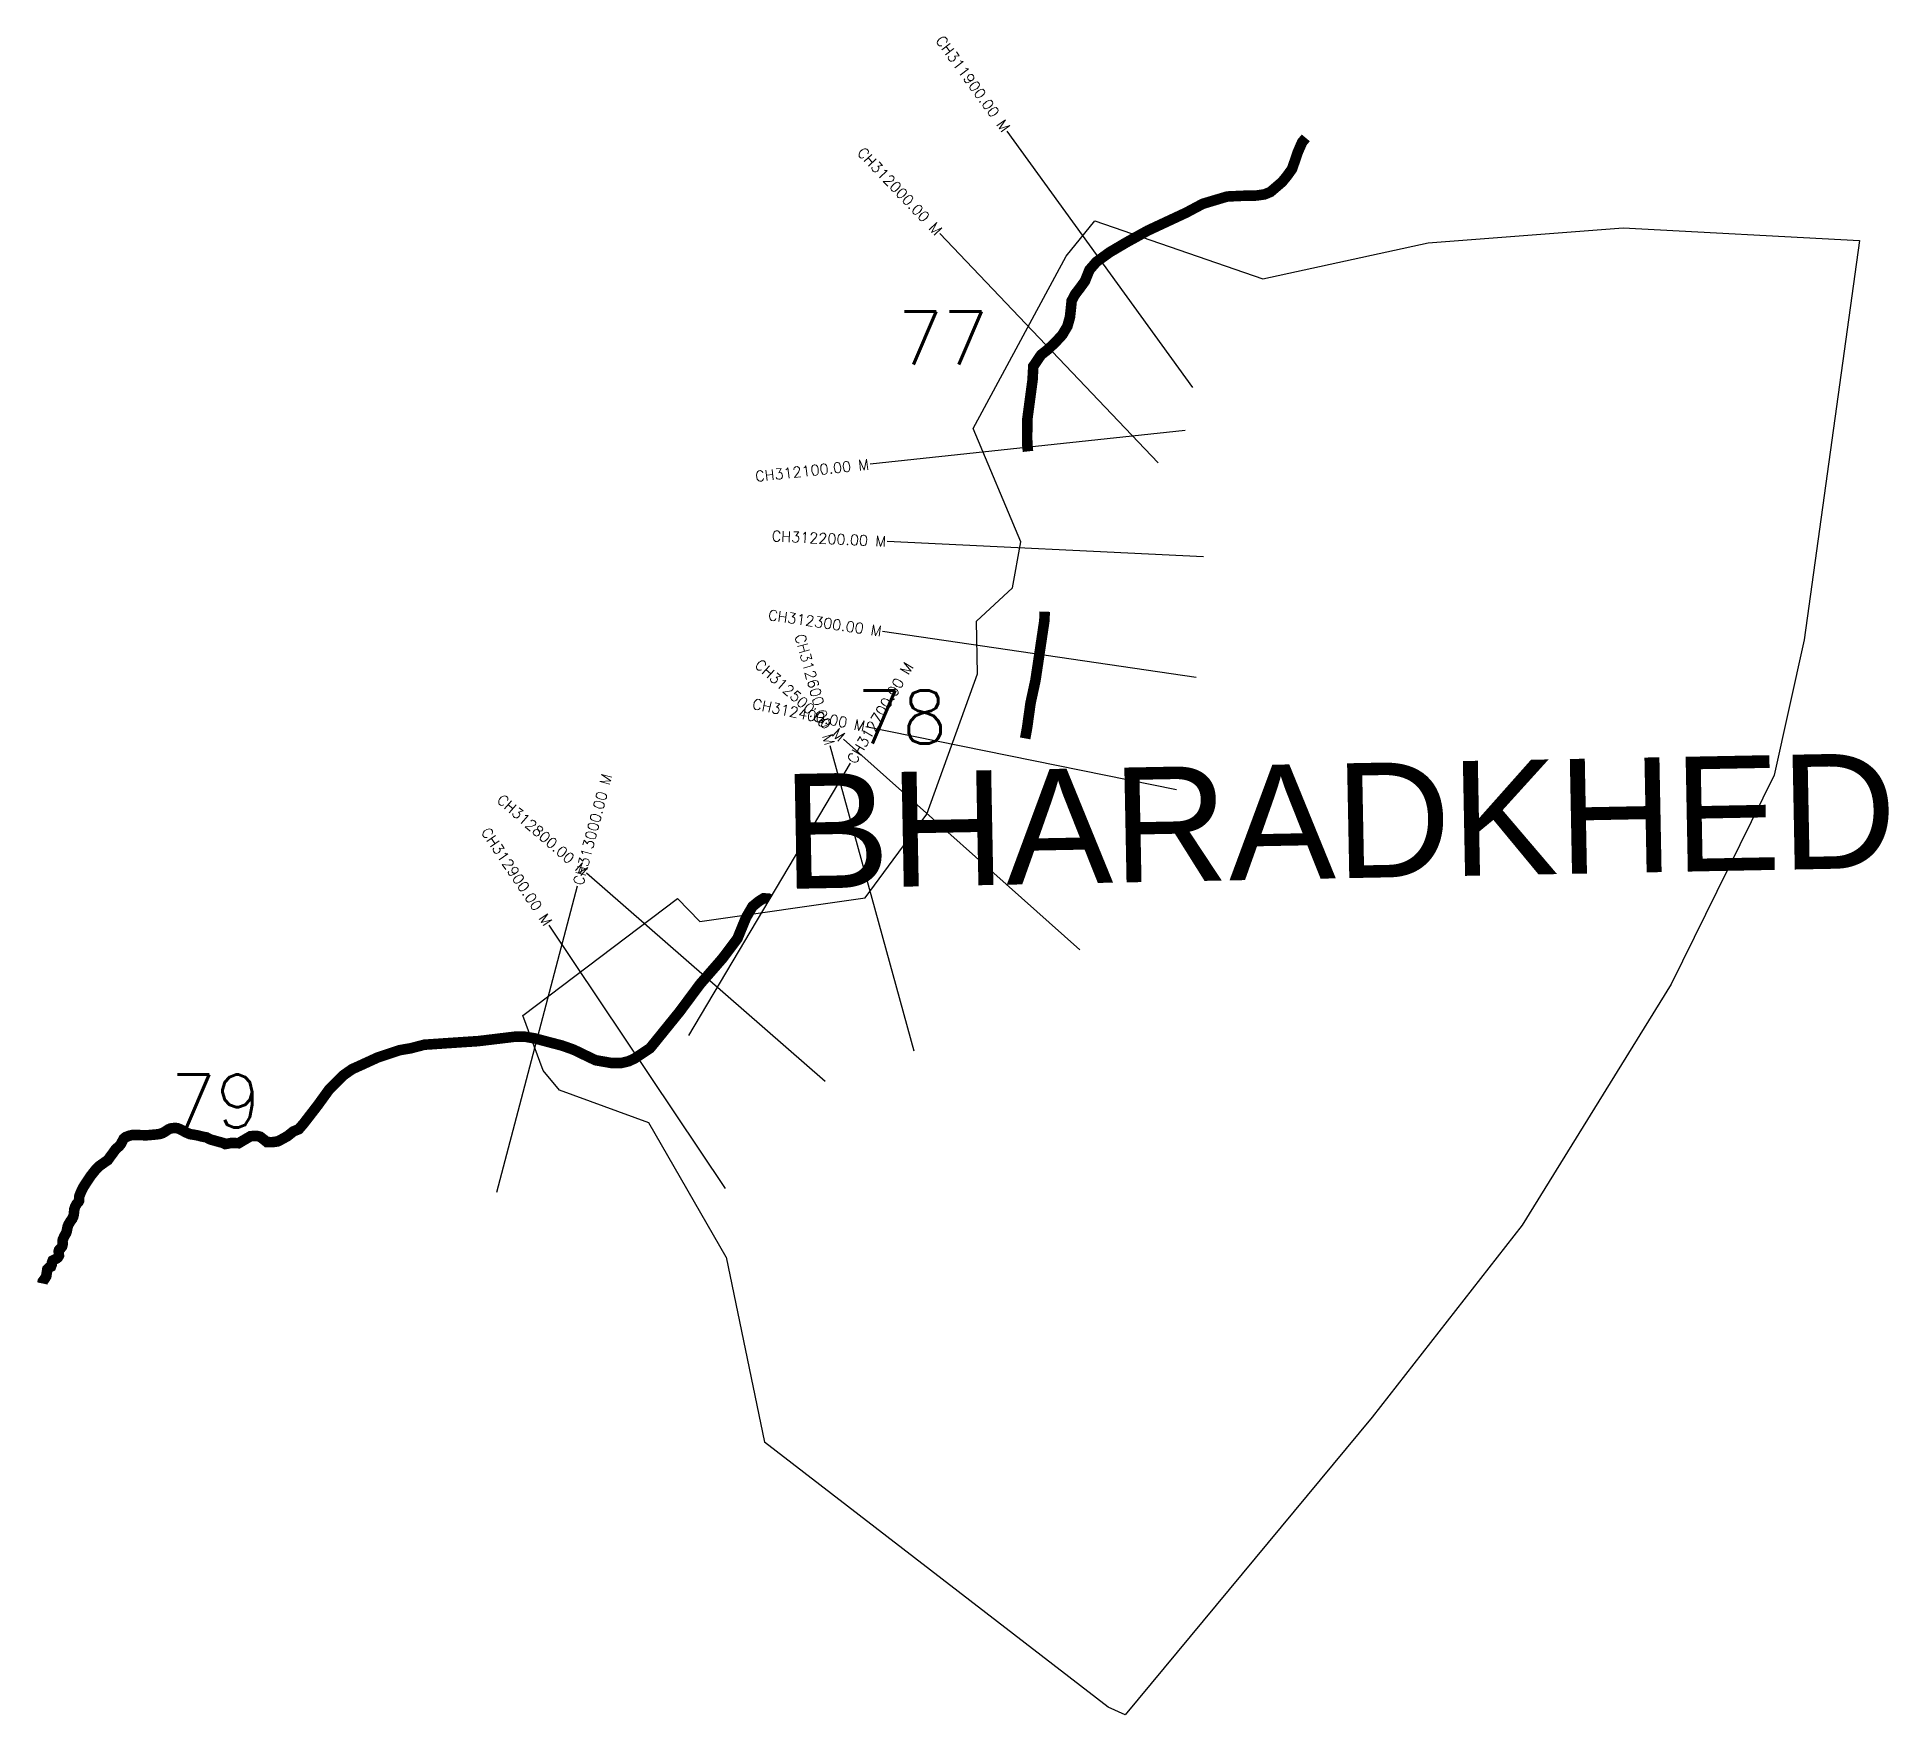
# Model space of a CAD drawing. Header units: metres. Extents: x 285597 to 287351, y 2005661 to 2007250.
import ezdxf
from ezdxf.enums import TextEntityAlignment as Align

# ---------------------------------------------------------------- set-up
doc = ezdxf.new("R2010")
doc.units = ezdxf.units.M
doc.header["$MEASUREMENT"] = 0
for name, color, linetype in [('CS', 134, 'Continuous'), ('CSMark', 6, 'Continuous'), ('UNPROTECTED', 10, 'Continuous'), ('village', 3, 'Continuous'), ('VILLAGE NAME', 250, 'Continuous')]:
    doc.layers.add(name, color=color, linetype=linetype)
doc.styles.get("Standard").update_dxf_attribs({"font": 'simplex.shx'})

msp = doc.modelspace()

# ---------------------------------------------------------------- linework, layer by layer
at = {"color": 6, "flags": 128}
msp.add_lwpolyline([(286249.8, 2006094.1), (286286, 2005919.1)], dxfattribs=at)
at = {"layer": 'CS'}
for p, q in [((286691.9, 2006917.8), (286515.9, 2007160.7)), ((286659.1, 2006846.4), (286452.3, 2007063.6)), ((286684.4, 2006877.2), (286386.1, 2006845.2)), ((286702, 2006757.4), (286402.3, 2006771.9)), ((286694.9, 2006643.3), (286398, 2006686.8)), ((286676.2, 2006536.7), (286382.2, 2006596.6)), ((286427.8, 2006289.2), (286348.4, 2006578.5)), ((286584.9, 2006385.2), (286361, 2006584.9)), ((286214.4, 2006304.1), (286367.5, 2006562)), ((286032.7, 2006155.7), (286109.1, 2006445.8)), ((286343.7, 2006260.6), (286117.5, 2006457.7)), ((286249.1, 2006159.3), (286082.2, 2006408.6))]:
    msp.add_line(p, q, dxfattribs=at)
at = {"layer": 'UNPROTECTED', "const_width": 10, "flags": 128}
for points in [[(286798.8, 2007154.2), (286795.3, 2007150), (286791.3, 2007140.8), (286785.8, 2007124.8), (286781.2, 2007118.4), (286776.4, 2007112.5), (286765.3, 2007103), (286759.7, 2007100.7), (286751.8, 2007099.6), (286742.3, 2007099.5), (286724.4, 2007098.7), (286701.3, 2007091.8), (286685.5, 2007083.4), (286649.3, 2007066.5), (286629.5, 2007055.6), (286612.9, 2007045.8), (286600.4, 2007036.7), (286593.9, 2007029.2), (286589.6, 2007018.5), (286584.5, 2007011.5), (286580.1, 2007005.8), (286577, 2006999.7), (286576.3, 2006992.3), (286575.4, 2006984.3), (286573, 2006975.8), (286568.1, 2006967.6), (286562.1, 2006961.1), (286554.5, 2006953.8), (286548.1, 2006948.8), (286540.7, 2006937.9), (286540, 2006924.8), (286535.1, 2006888.1), (286534.9, 2006871.5), (286535, 2006863.6), (286535.7, 2006857.3)], [(286551.5, 2006705.5), (286551.2, 2006697.1), (286548.6, 2006679.6), (286545.1, 2006656.1), (286542.7, 2006640.2), (286538.1, 2006619), (286534.8, 2006595.3), (286533, 2006585.5)], [(286291.1, 2006433), (286289.7, 2006433.8), (286285.2, 2006434), (286280.7, 2006431.2), (286274.8, 2006426.4), (286268.6, 2006415.8), (286260.5, 2006396), (286246.3, 2006377.1), (286225.2, 2006352.9), (286205.8, 2006326.8), (286182.5, 2006298), (286177.7, 2006292.1), (286172, 2006288.3), (286163.5, 2006282.6), (286157.6, 2006279.8), (286150.2, 2006278), (286141.6, 2006278), (286126.1, 2006280.7), (286114.6, 2006286.2), (286105.3, 2006290.7), (286094.3, 2006294.6), (286083.5, 2006297.4), (286068.5, 2006301.4), (286059, 2006303), (286049.9, 2006303), (286035.8, 2006301.3), (286015, 2006298.8), (285986.3, 2006296.9), (285971.8, 2006295.9), (285964, 2006295.4), (285951, 2006292), (285940.4, 2006290.2), (285919.5, 2006283.2), (285903.4, 2006275.8), (285895.6, 2006272.3), (285887.6, 2006266.7), (285879.2, 2006258.4), (285873.7, 2006252.9), (285863, 2006238.1), (285852.8, 2006224.9), (285849.8, 2006221), (285845, 2006215.4), (285839.9, 2006213.3), (285834.4, 2006208.9), (285830.1, 2006206.5), (285825.3, 2006203.9), (285820.1, 2006203.1), (285814.8, 2006203.2), (285812.7, 2006204.9), (285808.5, 2006208.2), (285805.5, 2006209), (285799.4, 2006208.8), (285795.3, 2006206.4), (285791, 2006203.9), (285788, 2006202.1), (285781.5, 2006202.4), (285775.3, 2006201.3), (285773.1, 2006202.4), (285766.5, 2006204.2), (285761.2, 2006205.7), (285757.6, 2006207.6), (285753, 2006208.5), (285749.2, 2006209.5), (285745.8, 2006210.1), (285742, 2006210.7), (285738.2, 2006212.3), (285732.3, 2006215.5), (285729.7, 2006216.4), (285726.9, 2006216.5), (285723.6, 2006216.1), (285721.3, 2006215.1), (285718.6, 2006213.2), (285716.1, 2006211.8), (285713.4, 2006210.9), (285710, 2006210.4), (285700.9, 2006209.6), (285696.3, 2006209.7), (285692.3, 2006209.9), (285688.1, 2006210), (285684.8, 2006209.3), (285681, 2006207.9), (285679.1, 2006206.3), (285677.7, 2006203.6), (285676.1, 2006200.7), (285674.5, 2006199), (285671.6, 2006196.5), (285669.9, 2006194.1), (285667.9, 2006191.3), (285666.3, 2006189.2), (285664.1, 2006186.1), (285662, 2006184.7), (285659.2, 2006182.7), (285655.9, 2006180.4), (285652.4, 2006176.8), (285647.6, 2006170.7), (285644.1, 2006165.4), (285641.3, 2006161.1), (285639, 2006156.6), (285637.4, 2006152.7), (285637, 2006151.3), (285636.9, 2006148.8), (285636.8, 2006147.4), (285636.2, 2006146.3), (285634.7, 2006144.8), (285633.3, 2006142.3), (285632.4, 2006139.5), (285632.1, 2006136.9), (285631.9, 2006134.6), (285631.3, 2006132.4), (285630.4, 2006130.4), (285629.1, 2006128.8), (285626.9, 2006125.2), (285626, 2006122.9), (285625.2, 2006118.8), (285624.6, 2006116.9), (285623.1, 2006114.5), (285622.2, 2006112.4), (285621.5, 2006111), (285621.2, 2006108.9), (285621.4, 2006106.6), (285620.8, 2006104.3), (285619.6, 2006102.8), (285617.9, 2006100.9), (285617.6, 2006099.8), (285617.7, 2006098), (285617.8, 2006095.6), (285616.9, 2006094), (285615.4, 2006092.8), (285613.4, 2006091.8), (285612, 2006091.1), (285611.3, 2006089.4), (285611, 2006087.1), (285610.3, 2006085.3), (285608.7, 2006084.5), (285606.8, 2006082.6), (285606.3, 2006079.3), (285605.8, 2006076.1), (285604.5, 2006073.9), (285602.5, 2006071.2), (285602.1, 2006069.3)]]:
    msp.add_lwpolyline(points, dxfattribs=at)
at = {"layer": 'village', "color": 6}
for points in [[(286249.8, 2006094.1, 0), (286176.4, 2006221.5, 0), (286091.8, 2006252.5, 0), (286076.4, 2006271.1, 0), (286057.3, 2006323.2, 0), (286203.6, 2006433.9, 0), (286225, 2006412.1, 0), (286381.4, 2006434.5, 0), (286440, 2006513.7, 0), (286487.7, 2006646.6, 0), (286487, 2006696.5, 0), (286521.1, 2006728.1, 0), (286528.8, 2006771.7, 0), (286483.6, 2006879.1, 0), (286571.8, 2007042.1, 0), (286599, 2007075.8, 0), (286758, 2007020.7, 0), (286914.6, 2007054.7, 0), (287099.5, 2007069, 0), (287323.3, 2007057, 0)], [(287323.3, 2007057, 0), (287270.9, 2006678.9, 0), (287242.4, 2006550.6, 0), (287145, 2006352.8, 0), (287003.7, 2006124.6, 0), (286861.8, 2005942.5, 0), (286627.7, 2005660.6, 0), (286611.5, 2005668.1, 0), (286286, 2005919.1, 0)]]:
    msp.add_polyline3d(points, dxfattribs=at)

# ---------------------------------------------------------------- texts
at = {"char_height": 50, "attachment_point": 1}
for s, insert in [('77', (286412.2, 2006989.7)), ('78', (286373.4, 2006630.8)), ('79', (285723.6, 2006267.1))]:
    msp.add_mtext_dynamic_manual_height_columns(s, width=70.183, gutter_width=1, heights=[0], dxfattribs=dict(at, insert=insert))
at = {"layer": 'CSMark'}
for s, rotation, p in [('CH311900.00 M', 305.9151, (286515.3, 2007161.5)), ('CH312000.00 M', 313.5902, (286451.6, 2007064.4)), ('CH312100.00 M', 6.1227, (286385.1, 2006845.1)), ('CH312200.00 M', 357.2232, (286401.3, 2006772)), ('CH312300.00 M', 351.6717, (286397, 2006686.9)), ('CH312600.00 M', 285.3561, (286348.1, 2006579.5)), ('CH312500.00 M', 318.2835, (286360.3, 2006585.5)), ('CH312400.00 M', 348.4854, (286381.2, 2006596.8)), ('CH312800.00 M', 318.9354, (286116.8, 2006458.4)), ('CH312900.00 M', 303.7976, (286081.6, 2006409.5))]:
    msp.add_text(s, height=10, rotation=rotation, dxfattribs=at).set_placement(p, align=Align.MIDDLE_RIGHT)
for s, rotation, p in [('CH312700.00 M', 59.3054, (286368, 2006562.9)), ('CH313000.00 M', 75.2276, (286109.4, 2006446.8))]:
    msp.add_text(s, height=10, rotation=rotation, dxfattribs=at).set_placement(p, align=Align.MIDDLE_LEFT)
at = {"layer": 'VILLAGE NAME', "insert": (286302.2, 2006551.6), "char_height": 108.748, "attachment_point": 1, "rotation": 1.1028}
msp.add_mtext_dynamic_manual_height_columns('{\\fArial|b0|i0|c0|p34;BHARADKHED}', width=726.929, gutter_width=543.7, heights=[0], dxfattribs=at)

doc.saveas('drawing.dxf')
